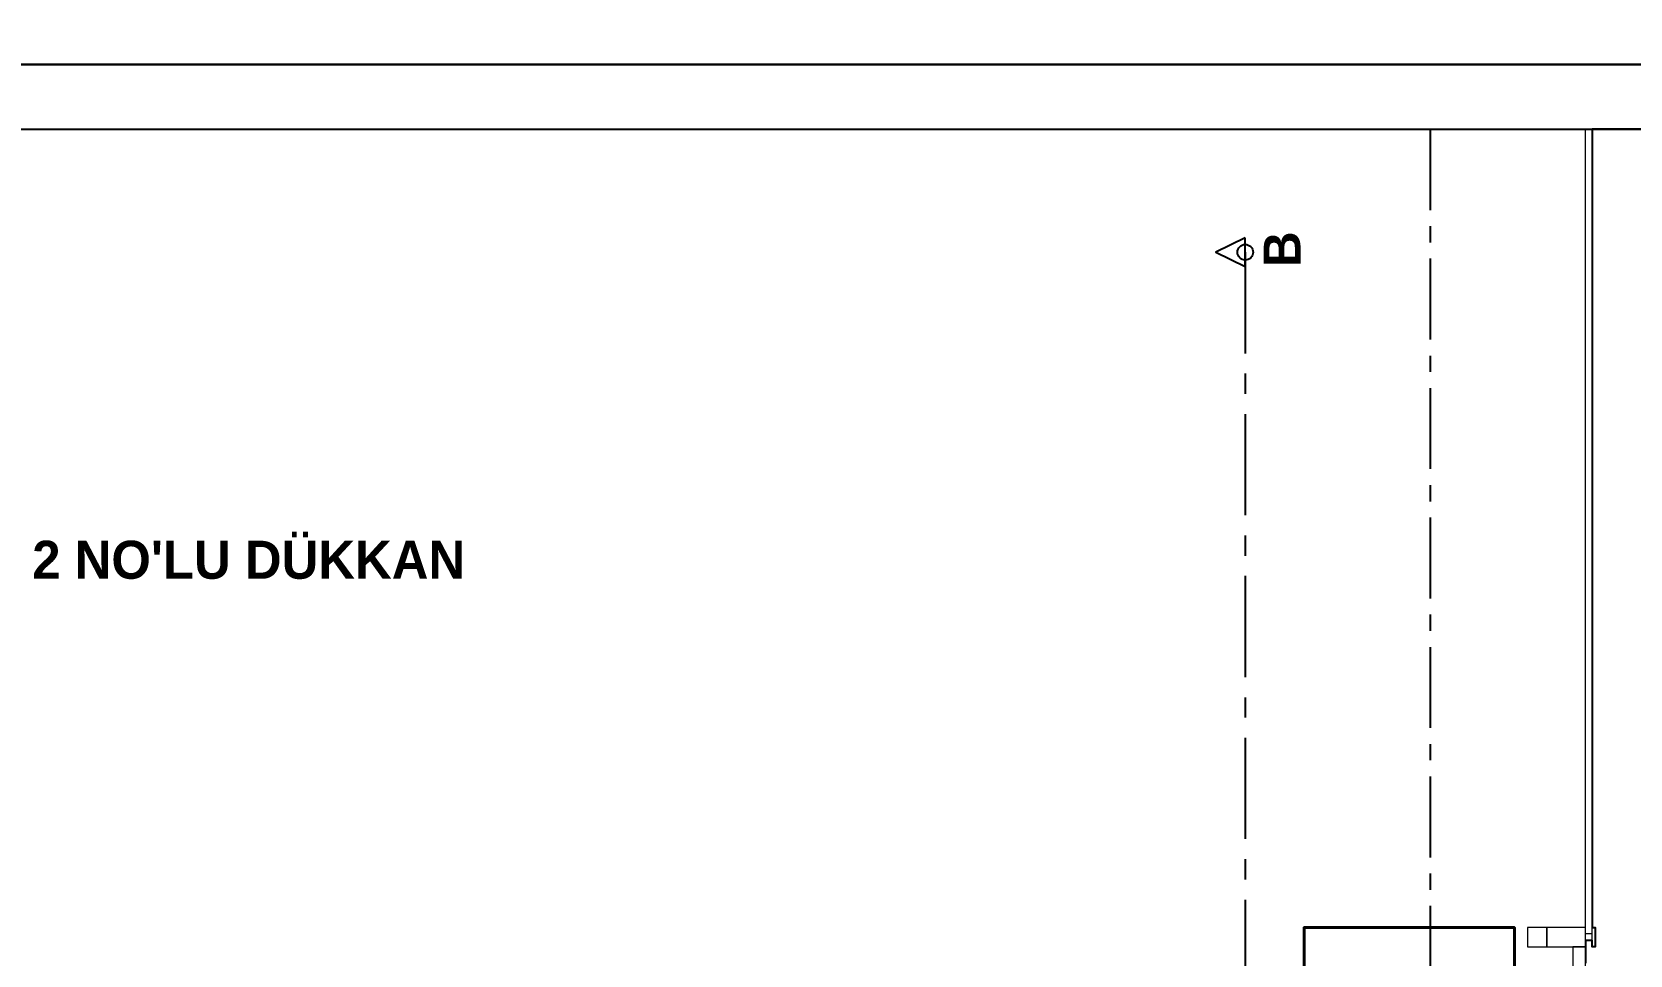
# Model space of a CAD drawing. Header units: millimetres. Extents: x 933584 to 974011, y 4545988 to 4553664.
# Drawn here: x 939305.8 to 939799.6, y 4551080.3 to 4551365.4 of the extents above; entities that cross this region are included whole.
import ezdxf

# ---------------------------------------------------------------- set-up
doc = ezdxf.new("R2010")
doc.units = ezdxf.units.MM
doc.linetypes.add('CENTER', pattern=[2, 1.25, -0.25, 0.25, -0.25])
doc.layers.get('0').update_dxf_attribs({"color": 255})
for name, color, linetype in [('0-CSX-CXS_20', 14, 'CENTER'), ('0-DMS-50', 143, 'Continuous'), ('0-LNS-SLN', 6, 'Continuous'), ('0-TXT-XBX_20', 3, 'Continuous')]:
    doc.layers.add(name, color=color, linetype=linetype)
for name, color, linetype, lineweight in [('2-SPS-IBW', 5, 'Continuous', 40), ('3-OPN-WDR', 4, 'Continuous', 18), ('DOĞRAMA', 8, 'Continuous', 15)]:
    doc.layers.add(name, color=color, linetype=linetype, lineweight=lineweight)
doc.styles.add('Century Gothic_B_3', font='GOTHICB.TTF', dxfattribs={"height": 4})

# ---------------------------------------------------------------- blocks, each defined once
blk = doc.blocks.new('A$C252E1D81')
at = {"layer": 'DOĞRAMA', "color": 253, "true_color": 0xadadad}
for points in [[(6, 20), (0, 20), (0, 21), (6, 21)], [(0, 0), (6, 0), (6, 6), (0, 6)]]:
    blk.add_lwpolyline(points, close=True, dxfattribs=at)
blk.add_lwpolyline([(6, 6), (6, 18), (4, 18), (4, 20), (2, 20), (2, 18), (0, 18), (0, 6), (6, 6)], dxfattribs=at)
blk = doc.blocks.new('XVBZDVBZDVB')
at = {"layer": '3-OPN-WDR'}
for p, q in [((934681.85, 4554084.75), (934681.85, 4554335.4)), ((934683.85, 4554084.75), (934683.85, 4554335.4)), ((934683.85, 4554082.75), (934683.85, 4554084.75))]:
    blk.add_line(p, q, dxfattribs=at)
blk.add_lwpolyline([(934681.85, 4554082.75), (934677.85, 4554082.75), (934677.85, 4554075.75), (934681.85, 4554075.75)], close=True, dxfattribs=at)
at = {"layer": '3-OPN-WDR', "rotation": 270}
blk.add_blockref('A$C252E1D81', (934663.85, 4554088.75), dxfattribs=at)
blk = doc.blocks.new('ZVBXZDVB')
at = {"layer": '0-CSX-CXS_20', "ltscale": 20}
blk.add_lwpolyline([(934637.85, 4552835.4), (934637.85, 4551518.59)], dxfattribs=at)
blk = doc.blocks.new('xcvxcbv-flatten-1')
at = {"layer": '2-SPS-IBW'}
blk.add_lwpolyline([(934663.85, 4551223.49), (934663.85, 4551251.49), (934598.85, 4551251.49), (934598.85, 4551223.49)], dxfattribs=at)
blk = doc.blocks.new('CXVBXCBXCB')
blk.add_lwpolyline([(936604.05, 4552639.81), (936594.96, 4552635.39), (936604.05, 4552630.96), (936604.05, 4552639.81)])
at = {"linetype": 'CENTER', "ltscale": 25}
blk.add_lwpolyline([(936604.05, 4552635.39), (936604.05, 4551251.6)], dxfattribs=at)
blk.add_circle((936604.05, 4552635.39), 2.41)
at = {"linetype": 'CENTER', "ltscale": 10, "insert": (936609.76, 4553261.17), "char_height": 11.3933, "width": 630.3395, "attachment_point": 3, "rotation": 90, "line_spacing_factor": 0.984502, "style": 'Century Gothic_B_3'}
blk.add_mtext('\\pxql;{\\fFranklin Gothic Book|b1|i0|c162|p34;B}', dxfattribs=at)

msp = doc.modelspace()

# ---------------------------------------------------------------- linework, layer by layer
at = {"color": 0}
for points in [[(938801.5, 4552855.4), (940901.5, 4552855.4), (940901.5, 4551355.4), (938801.5, 4551355.4)], [(938801.5, 4551355.4), (940901.5, 4551355.4), (940901.5, 4549855.4), (938801.5, 4549855.4)], [(938821.5, 4551335.4), (940881.5, 4551335.4), (940881.5, 4549875.4), (938821.5, 4549875.4)]]:
    msp.add_lwpolyline(points, close=True, dxfattribs=at)
at = {"layer": '0-DMS-50'}
msp.add_lwpolyline([(940273.84, 4551335.4), (939787.84, 4551335.4), (939787.84, 4551088.75), (939788.84, 4551088.75), (939788.84, 4551082.75), (939787.84, 4551082.75), (939787.84, 4551084.75), (939785.84, 4551084.75), (939785.84, 4551077.75)], dxfattribs=at)

# ---------------------------------------------------------------- block references
for name, p in [('XVBZDVBZDVB', (5104, -3000)), ('CXVBXCBXCB', (3076.62, -1338.04)), ('xcvxcbv-flatten-1', (5100, -162.74))]:
    msp.add_blockref(name, p)
at = {"layer": '0-LNS-SLN'}
msp.add_blockref('ZVBXZDVB', (5100, -1500), dxfattribs=at)

# ---------------------------------------------------------------- texts
at = {"layer": '0-TXT-XBX_20', "insert": (939305.91, 4551208.23), "char_height": 11.7458, "width": 457.6183, "attachment_point": 1, "line_spacing_factor": 0.984502, "style": 'Century Gothic_B_3'}
msp.add_mtext("\\pxql;{\\fFranklin Gothic Book|b1|i0|c162|p34;2 NO'LU DÜKKAN}", dxfattribs=at)

doc.saveas('drawing.dxf')
